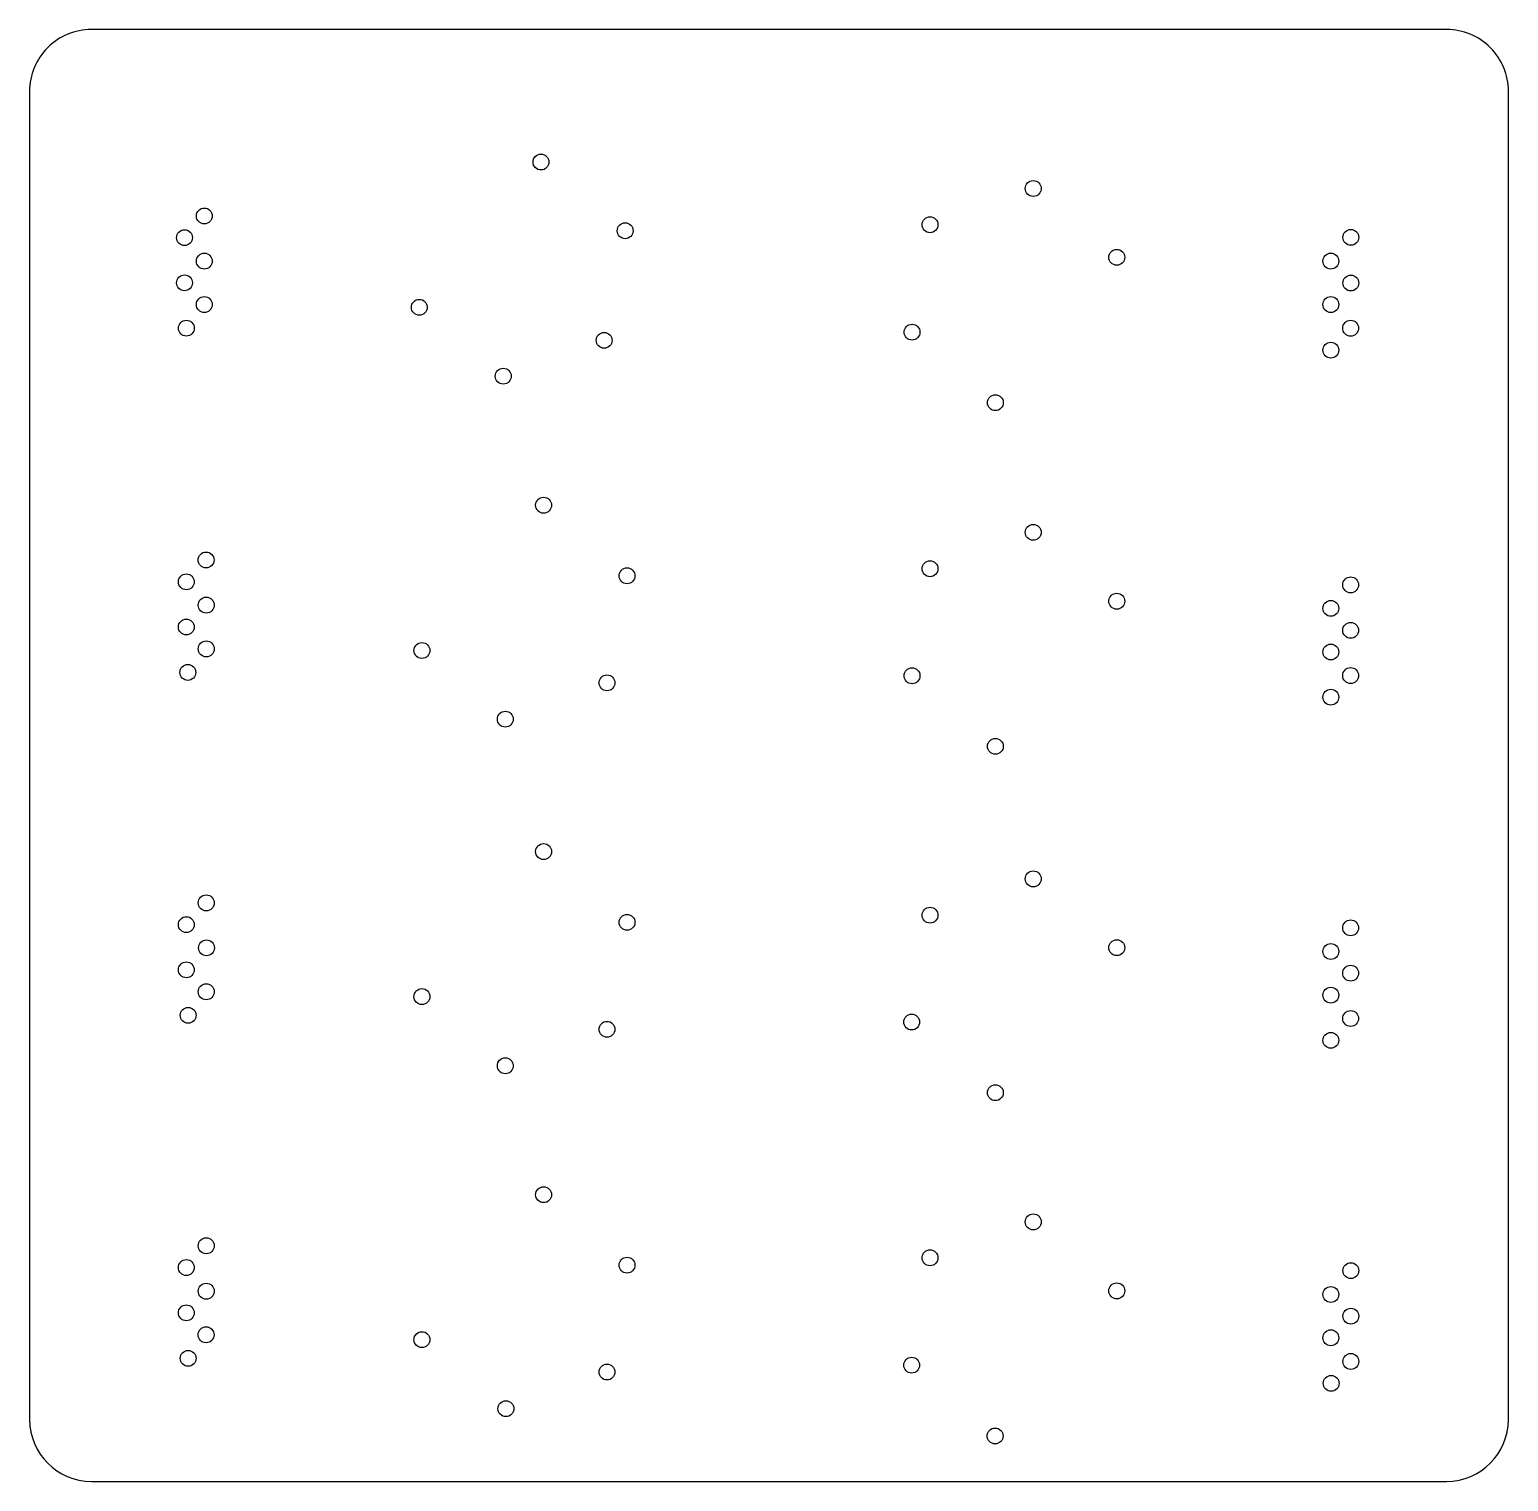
# Model space of a CAD drawing. Header units: millimetres. Extents: x 25 to 193, y 0 to 164.
import ezdxf

# ---------------------------------------------------------------- set-up
doc = ezdxf.new("R2010")
doc.units = ezdxf.units.MM

msp = doc.modelspace()

# ---------------------------------------------------------------- linework, layer by layer
at = {"color": 7, "linetype": 'Continuous', "lineweight": 25}
for p, q in [((185.5, 164.4), (32, 164.4)), ((25, 157.4), (25, 7.01)), ((192.5, 7.01), (192.5, 157.4)), ((32, 0.01), (185.5, 0.01))]:
    msp.add_line(p, q, dxfattribs=at)
for centre in [(82.92, 149.4), (138.68, 146.4), (44.79, 143.29), (92.46, 141.62), (126.99, 142.3), (42.55, 140.84), (174.65, 140.87), (44.79, 138.18), (148.14, 138.61), (172.39, 138.18), (42.55, 135.72), (174.65, 135.7), (44.79, 133.26), (172.39, 133.26), (69.14, 132.95), (42.76, 130.59), (124.95, 130.13), (174.63, 130.58), (90.08, 129.21), (172.39, 128.1), (78.65, 125.15), (134.39, 122.15), (83.22, 110.54), (138.68, 107.47), (44.99, 104.34), (126.99, 103.35), (42.75, 101.86), (92.67, 102.55), (174.63, 101.52), (148.14, 99.67), (45.01, 99.23), (172.39, 98.86), (42.75, 96.75), (174.63, 96.37), (45.01, 94.27), (69.44, 94.09), (172.39, 93.92), (42.93, 91.61), (124.95, 91.23), (174.63, 91.25), (90.4, 90.43), (172.39, 88.81), (78.88, 86.31), (134.39, 83.24), (83.22, 71.32), (138.68, 68.23), (45.01, 65.51), (42.75, 63.05), (92.67, 63.31), (126.99, 64.12), (174.63, 62.69), (45.04, 60.42), (148.14, 60.44), (172.39, 60.01), (42.75, 57.93), (174.63, 57.55), (45.01, 55.45), (69.44, 54.9), (172.39, 55.06), (42.96, 52.78), (90.4, 51.2), (124.91, 52.02), (174.63, 52.42), (172.39, 49.95), (78.88, 47.07), (134.39, 44.02), (83.22, 32.47), (138.68, 29.39), (45.01, 26.69), (92.67, 24.49), (126.99, 25.33), (42.75, 24.22), (174.65, 23.87), (45.01, 21.54), (148.14, 21.58), (172.39, 21.17), (42.75, 19.09), (174.65, 18.72), (44.99, 16.61), (69.44, 16.06), (172.39, 16.27), (42.96, 13.94), (124.91, 13.17), (174.65, 13.59), (90.4, 12.39), (172.42, 11.11), (78.95, 8.24), (134.36, 5.15)]:
    msp.add_circle(centre, 0.9, dxfattribs=at)
for centre, start, end in [((32, 157.4), 89.9929, 180.0071), ((185.5, 157.4), 359.9929, 90.0071), ((32, 7.01), 180.0069, 269.9931), ((185.5, 7.01), 270.0069, 359.9931)]:
    msp.add_arc(centre, 7, start, end, dxfattribs=at)

doc.saveas('drawing.dxf')
